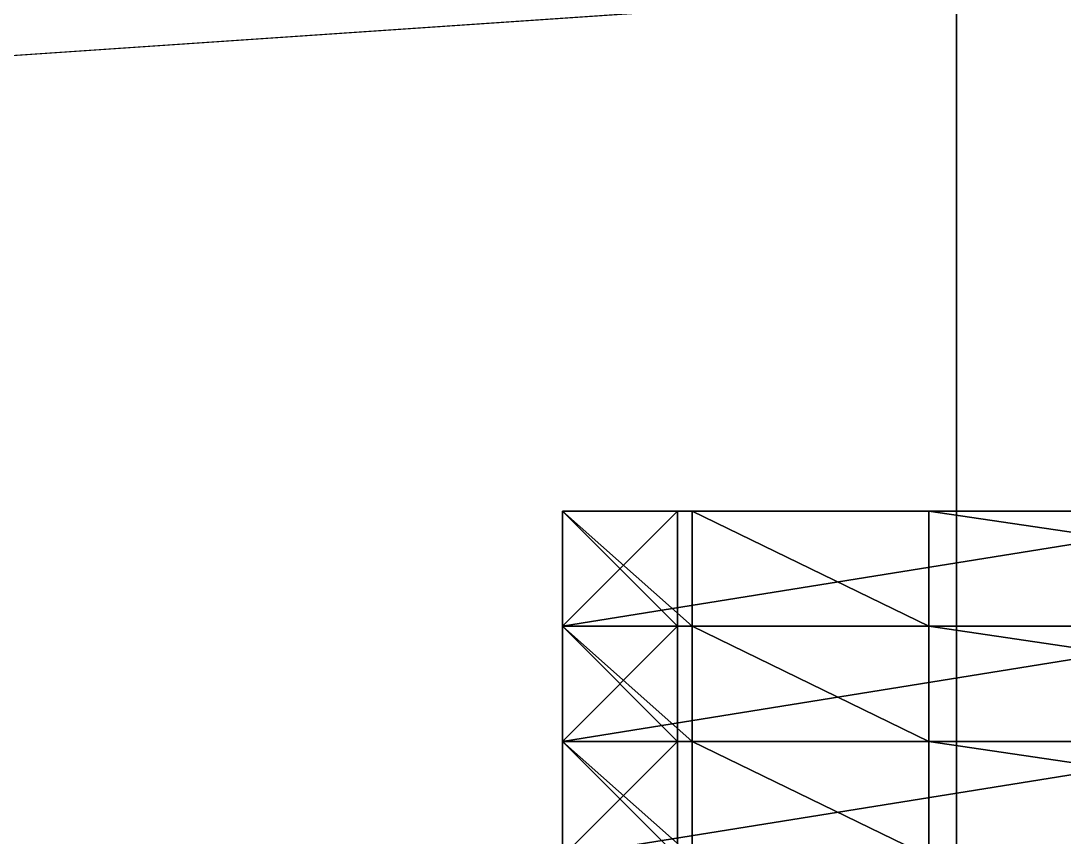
# Model space of a CAD drawing. Header units: millimetres. Extents: x -2 to 845, y -2 to 957.
# Drawn here: x 456.2 to 510.6, y 706 to 748.5 of the extents above; entities that cross this region are included whole.
import ezdxf

# ---------------------------------------------------------------- set-up
doc = ezdxf.new("R2010")
doc.units = ezdxf.units.MM
doc.header["$LTSCALE"] = 25.4

msp = doc.modelspace()

# ---------------------------------------------------------------- linework, layer by layer
for p, q in [((505, 905, 25), (505, 50, 25)), ((505, 905), (505, 50)), ((505, 905, 25), (505, 50, 25)), ((521.772, 723, 195), (484.463, 723, 195)), ((484.463, 723, 195), (484.463, 723, 197.249)), ((484.463, 723, 197.249), (490.463, 723, 197.249)), ((490.463, 723, 200.249), (484.463, 723, 203.947)), ((484.463, 723, 203.947), (484.463, 723, 228.56)), ((491.232, 723, 231.699), (484.463, 723, 228.56)), ((521.772, 723, 195), (484.463, 723, 195)), ((484.463, 723, 195), (484.463, 717, 195)), ((484.463, 723, 195), (484.463, 723, 197.249)), ((484.463, 723, 195), (484.463, 717, 195)), ((484.463, 723, 197.249), (484.463, 717, 197.249)), ((490.463, 723, 200.249), (484.463, 723, 203.947)), ((484.463, 723, 203.947), (484.463, 717, 203.947)), ((484.463, 723, 203.947), (484.463, 723, 228.56)), ((484.463, 723, 203.947), (484.463, 717, 203.947)), ((484.463, 723, 228.56), (484.463, 717, 228.56)), ((484.463, 723, 197.249), (490.463, 723, 197.249)), ((484.463, 723, 197.249), (484.463, 717, 197.249)), ((491.232, 723, 231.699), (484.463, 723, 228.56)), ((484.463, 723, 228.56), (484.463, 717, 228.56)), ((490.463, 723, 197.249), (490.463, 723, 200.249)), ((490.463, 723, 197.249), (490.463, 723, 200.249)), ((490.463, 723, 197.249), (490.463, 717, 197.249)), ((490.463, 723, 200.249), (490.463, 717, 200.249)), ((490.463, 723, 200.249), (490.463, 717, 200.249)), ((490.463, 723, 197.249), (490.463, 717, 197.249)), ((503.559, 723, 255), (491.232, 723, 249.284)), ((491.232, 723, 249.284), (491.232, 723, 231.699)), ((503.559, 723, 255), (491.232, 723, 249.284)), ((491.232, 723, 249.284), (491.232, 717, 249.284)), ((491.232, 723, 231.699), (491.232, 717, 231.699)), ((491.232, 723, 249.284), (491.232, 723, 231.699)), ((491.232, 723, 231.699), (491.232, 717, 231.699)), ((491.232, 723, 249.284), (491.232, 717, 249.284)), ((503.559, 723, 255), (544.216, 723, 255)), ((503.559, 723, 255), (503.559, 717, 255)), ((503.559, 723, 255), (544.216, 723, 255)), ((503.559, 723, 255), (503.559, 717, 255)), ((521.772, 717, 195), (484.463, 717, 195)), ((491.232, 717, 231.699), (484.463, 717, 228.56)), ((484.463, 717, 203.947), (484.463, 717, 228.56)), ((490.463, 717, 200.249), (484.463, 717, 203.947)), ((484.463, 717, 197.249), (490.463, 717, 197.249)), ((484.463, 717, 195), (484.463, 717, 197.249)), ((521.772, 717, 195), (484.463, 717, 195)), ((521.772, 717, 195), (484.463, 717, 195)), ((484.463, 717, 195), (484.463, 711, 195)), ((484.463, 717, 195), (484.463, 717, 197.249)), ((484.463, 717, 195), (484.463, 711, 195)), ((484.463, 717, 197.249), (484.463, 711, 197.249)), ((484.463, 717, 195), (484.463, 717, 197.249)), ((490.463, 717, 200.249), (484.463, 717, 203.947)), ((484.463, 717, 203.947), (484.463, 717, 228.56)), ((490.463, 717, 200.249), (484.463, 717, 203.947)), ((484.463, 717, 203.947), (484.463, 711, 203.947)), ((484.463, 717, 197.249), (490.463, 717, 197.249)), ((484.463, 717, 197.249), (484.463, 711, 197.249)), ((484.463, 717, 203.947), (484.463, 717, 228.56)), ((484.463, 717, 203.947), (484.463, 711, 203.947)), ((484.463, 717, 228.56), (484.463, 711, 228.56)), ((484.463, 717, 197.249), (490.463, 717, 197.249)), ((491.232, 717, 231.699), (484.463, 717, 228.56)), ((484.463, 717, 228.56), (484.463, 711, 228.56)), ((491.232, 717, 231.699), (484.463, 717, 228.56)), ((490.463, 717, 197.249), (490.463, 717, 200.249)), ((490.463, 717, 197.249), (490.463, 717, 200.249)), ((490.463, 717, 197.249), (490.463, 717, 200.249)), ((490.463, 717, 197.249), (490.463, 711, 197.249)), ((490.463, 717, 200.249), (490.463, 711, 200.249)), ((490.463, 717, 200.249), (490.463, 711, 200.249)), ((490.463, 717, 197.249), (490.463, 711, 197.249)), ((503.559, 717, 255), (491.232, 717, 249.284)), ((491.232, 717, 249.284), (491.232, 717, 231.699)), ((503.559, 717, 255), (491.232, 717, 249.284)), ((491.232, 717, 249.284), (491.232, 711, 249.284)), ((503.559, 717, 255), (491.232, 717, 249.284)), ((491.232, 717, 231.699), (491.232, 711, 231.699)), ((491.232, 717, 249.284), (491.232, 717, 231.699)), ((491.232, 717, 249.284), (491.232, 717, 231.699)), ((491.232, 717, 231.699), (491.232, 711, 231.699)), ((491.232, 717, 249.284), (491.232, 711, 249.284)), ((503.559, 717, 255), (544.216, 717, 255)), ((503.559, 717, 255), (544.216, 717, 255)), ((503.559, 717, 255), (503.559, 711, 255)), ((503.559, 717, 255), (503.559, 711, 255)), ((503.559, 717, 255), (544.216, 717, 255)), ((521.772, 711, 195), (484.463, 711, 195)), ((484.463, 711, 195), (484.463, 711, 197.249)), ((491.232, 711, 231.699), (484.463, 711, 228.56)), ((484.463, 711, 203.947), (484.463, 711, 228.56)), ((490.463, 711, 200.249), (484.463, 711, 203.947)), ((484.463, 711, 197.249), (490.463, 711, 197.249)), ((484.463, 711, 195), (484.463, 711, 197.249)), ((521.772, 711, 195), (484.463, 711, 195)), ((484.463, 711, 195), (484.463, 711, 197.249)), ((484.463, 711, 195), (484.463, 705, 195)), ((484.463, 711, 197.249), (484.463, 705, 197.249)), ((521.772, 711, 195), (484.463, 711, 195)), ((484.463, 711, 195), (484.463, 705, 195)), ((490.463, 711, 200.249), (484.463, 711, 203.947)), ((484.463, 711, 197.249), (490.463, 711, 197.249)), ((484.463, 711, 197.249), (490.463, 711, 197.249)), ((484.463, 711, 197.249), (484.463, 705, 197.249)), ((490.463, 711, 200.249), (484.463, 711, 203.947)), ((484.463, 711, 203.947), (484.463, 705, 203.947)), ((484.463, 711, 203.947), (484.463, 711, 228.56)), ((484.463, 711, 203.947), (484.463, 705, 203.947)), ((484.463, 711, 228.56), (484.463, 705, 228.56)), ((484.463, 711, 203.947), (484.463, 711, 228.56)), ((491.232, 711, 231.699), (484.463, 711, 228.56)), ((491.232, 711, 231.699), (484.463, 711, 228.56)), ((484.463, 711, 228.56), (484.463, 705, 228.56)), ((490.463, 711, 197.249), (490.463, 711, 200.249)), ((490.463, 711, 197.249), (490.463, 711, 200.249)), ((490.463, 711, 197.249), (490.463, 705, 197.249)), ((490.463, 711, 197.249), (490.463, 711, 200.249)), ((490.463, 711, 197.249), (490.463, 705, 197.249)), ((490.463, 711, 200.249), (490.463, 705, 200.249)), ((490.463, 711, 200.249), (490.463, 705, 200.249)), ((503.559, 711, 255), (491.232, 711, 249.284)), ((491.232, 711, 249.284), (491.232, 711, 231.699)), ((503.559, 711, 255), (491.232, 711, 249.284)), ((503.559, 711, 255), (491.232, 711, 249.284)), ((491.232, 711, 249.284), (491.232, 705, 249.284)), ((491.232, 711, 249.284), (491.232, 711, 231.699)), ((491.232, 711, 231.699), (491.232, 705, 231.699)), ((491.232, 711, 249.284), (491.232, 705, 249.284)), ((491.232, 711, 231.699), (491.232, 705, 231.699)), ((491.232, 711, 249.284), (491.232, 711, 231.699)), ((503.559, 711, 255), (544.216, 711, 255)), ((503.559, 711, 255), (544.216, 711, 255)), ((503.559, 711, 255), (544.216, 711, 255)), ((503.559, 711, 255), (503.559, 705, 255)), ((503.559, 711, 255), (503.559, 705, 255))]:
    msp.add_line(p, q)

# ---------------------------------------------------------------- meshes
mesh = msp.add_polyface()
corners = [(0, -2, -2), (545, 50, -2), (0, 957, -2), (670, -2, -2), (590, 50, -2), (670, 50, -2), (670, 0, -2), (670, 955, -2), (845, 957, -2), (545, 905, -2), (590, 905, -2), (670, 905, -2), (845, 955, -2)]
mesh.append_faces([[corners[k] for k in face] for face in [(5, 3, 6), (7, 10, 11), (8, 7, 12)]], dxfattribs={"vtx0": -1})
mesh.append_faces([[corners[k] for k in face] for face in [(0, 1, 2), (1, 3, 4), (4, 3, 5), (2, 7, 8), (9, 2, 1)]], dxfattribs={"vtx0": -1, "vtx1": -1})
mesh.append_faces([[corners[k] for k in face] for face in [(7, 2, 9)]], dxfattribs={"vtx0": -1, "vtx1": -1, "vtx2": -1})
mesh.append_faces([[corners[k] for k in face] for face in [(1, 0, 3), (7, 9, 10)]], dxfattribs={"vtx0": -1, "vtx2": -1})
mesh = msp.add_polyface()
corners = [(590, -2, 25), (130, 35, 25), (130, -2, 25), (505, 50, 25), (545, 50, 25), (505, 905, 25), (590, 50, 25), (100, 920, 25), (100, 905, 25), (130, 920, 25), (130, 955, 25), (590, 955, 25), (545, 905, 25), (590, 905, 25), (100, 50, 25), (100, 35, 25)]
mesh.append_faces([[corners[k] for k in face] for face in [(0, 1, 2), (4, 0, 6), (5, 7, 8), (11, 12, 13), (1, 14, 15)]], dxfattribs={"vtx0": -1})
mesh.append_faces([[corners[k] for k in face] for face in [(3, 4, 5), (7, 5, 9), (9, 5, 10), (10, 5, 11), (12, 5, 4), (14, 1, 3)]], dxfattribs={"vtx0": -1, "vtx1": -1})
mesh.append_faces([[corners[k] for k in face] for face in [(1, 0, 3), (3, 0, 4), (11, 5, 12)]], dxfattribs={"vtx0": -1, "vtx1": -1, "vtx2": -1})
mesh = msp.add_polyface()
corners = [(505, 905, 25), (505, 50), (505, 50, 25), (505, 905)]
mesh.append_faces([[corners[k] for k in face] for face in [(0, 1, 2), (1, 0, 3)]], dxfattribs={"vtx0": -1})
mesh = msp.add_polyface()
corners = [(651, 760, 85), (195, 729, 85), (195, 760, 85), (195, 120, 85), (650, 120, 85), (651, 120, 85)]
mesh.append_faces([[corners[k] for k in face] for face in [(0, 1, 2), (4, 0, 5)]], dxfattribs={"vtx0": -1})
mesh.append_faces([[corners[k] for k in face] for face in [(1, 0, 3), (3, 0, 4)]], dxfattribs={"vtx0": -1, "vtx1": -1})
mesh = msp.add_polyface()
corners = [(484.463, 723, 197.249), (521.772, 723, 195), (484.463, 723, 195), (538.286, 723, 195), (554.541, 723, 195), (490.463, 723, 197.249), (570.796, 723, 200.678), (490.463, 723, 200.249), (484.463, 723, 203.947), (570.796, 723, 213.901), (484.463, 723, 228.56), (554.541, 723, 217.847), (554.541, 723, 241.847), (491.232, 723, 231.699), (491.232, 723, 249.284), (544.216, 723, 255), (503.559, 723, 255)]
mesh.append_faces([[corners[k] for k in face] for face in [(0, 1, 2), (15, 14, 16)]], dxfattribs={"vtx0": -1})
mesh.append_faces([[corners[k] for k in face] for face in [(1, 0, 3), (3, 0, 4), (4, 5, 6), (6, 8, 9), (9, 10, 11), (11, 10, 12), (12, 14, 15)]], dxfattribs={"vtx0": -1, "vtx1": -1})
mesh.append_faces([[corners[k] for k in face] for face in [(4, 0, 5), (6, 5, 7), (6, 7, 8), (9, 8, 10), (12, 10, 13), (12, 13, 14)]], dxfattribs={"vtx0": -1, "vtx2": -1})
mesh = msp.add_polyface()
corners = [(521.772, 723, 195), (484.463, 717, 195), (484.463, 723, 195), (521.772, 717, 195)]
mesh.append_faces([[corners[k] for k in face] for face in [(0, 1, 2), (1, 0, 3)]], dxfattribs={"vtx0": -1})
mesh = msp.add_polyface()
corners = [(484.463, 723, 197.249), (484.463, 717, 195), (484.463, 717, 197.249), (484.463, 723, 195)]
mesh.append_faces([[corners[k] for k in face] for face in [(0, 1, 2), (1, 0, 3)]], dxfattribs={"vtx0": -1})
mesh = msp.add_polyface()
corners = [(490.463, 723, 200.249), (484.463, 717, 203.947), (484.463, 723, 203.947), (490.463, 717, 200.249)]
mesh.append_faces([[corners[k] for k in face] for face in [(0, 1, 2), (1, 0, 3)]], dxfattribs={"vtx0": -1})
mesh = msp.add_polyface()
corners = [(484.463, 723, 228.56), (484.463, 717, 203.947), (484.463, 717, 228.56), (484.463, 723, 203.947)]
mesh.append_faces([[corners[k] for k in face] for face in [(0, 1, 2), (1, 0, 3)]], dxfattribs={"vtx0": -1})
mesh = msp.add_polyface()
corners = [(490.463, 717, 197.249), (484.463, 723, 197.249), (484.463, 717, 197.249), (490.463, 723, 197.249)]
mesh.append_faces([[corners[k] for k in face] for face in [(0, 1, 2), (1, 0, 3)]], dxfattribs={"vtx0": -1})
mesh = msp.add_polyface()
corners = [(491.232, 717, 231.699), (484.463, 723, 228.56), (484.463, 717, 228.56), (491.232, 723, 231.699)]
mesh.append_faces([[corners[k] for k in face] for face in [(0, 1, 2), (1, 0, 3)]], dxfattribs={"vtx0": -1})
mesh = msp.add_polyface()
corners = [(490.463, 723, 200.249), (490.463, 717, 197.249), (490.463, 717, 200.249), (490.463, 723, 197.249)]
mesh.append_faces([[corners[k] for k in face] for face in [(0, 1, 2), (1, 0, 3)]], dxfattribs={"vtx0": -1})
mesh = msp.add_polyface()
corners = [(503.559, 717, 255), (491.232, 723, 249.284), (491.232, 717, 249.284), (503.559, 723, 255)]
mesh.append_faces([[corners[k] for k in face] for face in [(0, 1, 2), (1, 0, 3)]], dxfattribs={"vtx0": -1})
mesh = msp.add_polyface()
corners = [(491.232, 723, 249.284), (491.232, 717, 231.699), (491.232, 717, 249.284), (491.232, 723, 231.699)]
mesh.append_faces([[corners[k] for k in face] for face in [(0, 1, 2), (1, 0, 3)]], dxfattribs={"vtx0": -1})
mesh = msp.add_polyface()
corners = [(544.216, 717, 255), (503.559, 723, 255), (503.559, 717, 255), (544.216, 723, 255)]
mesh.append_faces([[corners[k] for k in face] for face in [(0, 1, 2), (1, 0, 3)]], dxfattribs={"vtx0": -1})
mesh = msp.add_polyface()
corners = [(570.796, 717, 200.678), (538.286, 717, 195), (554.541, 717, 195), (521.772, 717, 195), (484.463, 717, 195), (490.463, 717, 197.249), (490.463, 717, 200.249), (484.463, 717, 203.947), (570.796, 717, 213.901), (484.463, 717, 228.56), (554.541, 717, 217.847), (554.541, 717, 241.847), (491.232, 717, 231.699), (491.232, 717, 249.284), (544.216, 717, 255), (503.559, 717, 255), (484.463, 717, 197.249)]
mesh.append_faces([[corners[k] for k in face] for face in [(0, 1, 2), (13, 14, 15)]], dxfattribs={"vtx0": -1})
mesh.append_faces([[corners[k] for k in face] for face in [(1, 0, 3), (3, 0, 4), (5, 0, 6), (6, 0, 7), (7, 8, 9), (9, 11, 12), (12, 11, 13)]], dxfattribs={"vtx0": -1, "vtx1": -1})
mesh.append_faces([[corners[k] for k in face] for face in [(4, 0, 5)]], dxfattribs={"vtx0": -1, "vtx1": -1, "vtx2": -1})
mesh.append_faces([[corners[k] for k in face] for face in [(7, 0, 8), (9, 8, 10), (9, 10, 11), (13, 11, 14)]], dxfattribs={"vtx0": -1, "vtx2": -1})
mesh.append_faces([[corners[k] for k in face] for face in [(16, 4, 5)]], dxfattribs={"vtx1": -1})
mesh = msp.add_polyface()
corners = [(521.772, 717, 195), (484.463, 711, 195), (484.463, 717, 195), (521.772, 711, 195)]
mesh.append_faces([[corners[k] for k in face] for face in [(0, 1, 2), (1, 0, 3)]], dxfattribs={"vtx0": -1})
mesh = msp.add_polyface()
corners = [(484.463, 717, 197.249), (484.463, 711, 195), (484.463, 711, 197.249), (484.463, 717, 195)]
mesh.append_faces([[corners[k] for k in face] for face in [(0, 1, 2), (1, 0, 3)]], dxfattribs={"vtx0": -1})
mesh = msp.add_polyface()
corners = [(490.463, 717, 200.249), (484.463, 711, 203.947), (484.463, 717, 203.947), (490.463, 711, 200.249)]
mesh.append_faces([[corners[k] for k in face] for face in [(0, 1, 2), (1, 0, 3)]], dxfattribs={"vtx0": -1})
mesh = msp.add_polyface()
corners = [(490.463, 711, 197.249), (484.463, 717, 197.249), (484.463, 711, 197.249), (490.463, 717, 197.249)]
mesh.append_faces([[corners[k] for k in face] for face in [(0, 1, 2), (1, 0, 3)]], dxfattribs={"vtx0": -1})
mesh = msp.add_polyface()
corners = [(484.463, 717, 228.56), (484.463, 711, 203.947), (484.463, 711, 228.56), (484.463, 717, 203.947)]
mesh.append_faces([[corners[k] for k in face] for face in [(0, 1, 2), (1, 0, 3)]], dxfattribs={"vtx0": -1})
mesh = msp.add_polyface()
corners = [(491.232, 711, 231.699), (484.463, 717, 228.56), (484.463, 711, 228.56), (491.232, 717, 231.699)]
mesh.append_faces([[corners[k] for k in face] for face in [(0, 1, 2), (1, 0, 3)]], dxfattribs={"vtx0": -1})
mesh = msp.add_polyface()
corners = [(490.463, 717, 200.249), (490.463, 711, 197.249), (490.463, 711, 200.249), (490.463, 717, 197.249)]
mesh.append_faces([[corners[k] for k in face] for face in [(0, 1, 2), (1, 0, 3)]], dxfattribs={"vtx0": -1})
mesh = msp.add_polyface()
corners = [(503.559, 711, 255), (491.232, 717, 249.284), (491.232, 711, 249.284), (503.559, 717, 255)]
mesh.append_faces([[corners[k] for k in face] for face in [(0, 1, 2), (1, 0, 3)]], dxfattribs={"vtx0": -1})
mesh = msp.add_polyface()
corners = [(491.232, 717, 249.284), (491.232, 711, 231.699), (491.232, 711, 249.284), (491.232, 717, 231.699)]
mesh.append_faces([[corners[k] for k in face] for face in [(0, 1, 2), (1, 0, 3)]], dxfattribs={"vtx0": -1})
mesh = msp.add_polyface()
corners = [(544.216, 711, 255), (503.559, 717, 255), (503.559, 711, 255), (544.216, 717, 255)]
mesh.append_faces([[corners[k] for k in face] for face in [(0, 1, 2), (1, 0, 3)]], dxfattribs={"vtx0": -1})
mesh = msp.add_polyface()
corners = [(570.796, 711, 200.678), (538.286, 711, 195), (554.541, 711, 195), (521.772, 711, 195), (484.463, 711, 195), (490.463, 711, 197.249), (490.463, 711, 200.249), (484.463, 711, 203.947), (570.796, 711, 213.901), (484.463, 711, 228.56), (554.541, 711, 217.847), (554.541, 711, 241.847), (491.232, 711, 231.699), (491.232, 711, 249.284), (544.216, 711, 255), (503.559, 711, 255), (484.463, 711, 197.249)]
mesh.append_faces([[corners[k] for k in face] for face in [(0, 1, 2), (13, 14, 15)]], dxfattribs={"vtx0": -1})
mesh.append_faces([[corners[k] for k in face] for face in [(1, 0, 3), (3, 0, 4), (5, 0, 6), (6, 0, 7), (7, 8, 9), (9, 11, 12), (12, 11, 13)]], dxfattribs={"vtx0": -1, "vtx1": -1})
mesh.append_faces([[corners[k] for k in face] for face in [(4, 0, 5)]], dxfattribs={"vtx0": -1, "vtx1": -1, "vtx2": -1})
mesh.append_faces([[corners[k] for k in face] for face in [(7, 0, 8), (9, 8, 10), (9, 10, 11), (13, 11, 14)]], dxfattribs={"vtx0": -1, "vtx2": -1})
mesh.append_faces([[corners[k] for k in face] for face in [(16, 4, 5)]], dxfattribs={"vtx1": -1})
mesh = msp.add_polyface()
corners = [(484.463, 711, 197.249), (484.463, 705, 195), (484.463, 705, 197.249), (484.463, 711, 195)]
mesh.append_faces([[corners[k] for k in face] for face in [(0, 1, 2), (1, 0, 3)]], dxfattribs={"vtx0": -1})
mesh = msp.add_polyface()
corners = [(521.772, 711, 195), (484.463, 705, 195), (484.463, 711, 195), (521.772, 705, 195)]
mesh.append_faces([[corners[k] for k in face] for face in [(0, 1, 2), (1, 0, 3)]], dxfattribs={"vtx0": -1})
mesh = msp.add_polyface()
corners = [(490.463, 705, 197.249), (484.463, 711, 197.249), (484.463, 705, 197.249), (490.463, 711, 197.249)]
mesh.append_faces([[corners[k] for k in face] for face in [(0, 1, 2), (1, 0, 3)]], dxfattribs={"vtx0": -1})
mesh = msp.add_polyface()
corners = [(490.463, 711, 200.249), (484.463, 705, 203.947), (484.463, 711, 203.947), (490.463, 705, 200.249)]
mesh.append_faces([[corners[k] for k in face] for face in [(0, 1, 2), (1, 0, 3)]], dxfattribs={"vtx0": -1})
mesh = msp.add_polyface()
corners = [(484.463, 711, 228.56), (484.463, 705, 203.947), (484.463, 705, 228.56), (484.463, 711, 203.947)]
mesh.append_faces([[corners[k] for k in face] for face in [(0, 1, 2), (1, 0, 3)]], dxfattribs={"vtx0": -1})
mesh = msp.add_polyface()
corners = [(491.232, 705, 231.699), (484.463, 711, 228.56), (484.463, 705, 228.56), (491.232, 711, 231.699)]
mesh.append_faces([[corners[k] for k in face] for face in [(0, 1, 2), (1, 0, 3)]], dxfattribs={"vtx0": -1})
mesh = msp.add_polyface()
corners = [(490.463, 711, 200.249), (490.463, 705, 197.249), (490.463, 705, 200.249), (490.463, 711, 197.249)]
mesh.append_faces([[corners[k] for k in face] for face in [(0, 1, 2), (1, 0, 3)]], dxfattribs={"vtx0": -1})
mesh = msp.add_polyface()
corners = [(503.559, 705, 255), (491.232, 711, 249.284), (491.232, 705, 249.284), (503.559, 711, 255)]
mesh.append_faces([[corners[k] for k in face] for face in [(0, 1, 2), (1, 0, 3)]], dxfattribs={"vtx0": -1})
mesh = msp.add_polyface()
corners = [(491.232, 711, 249.284), (491.232, 705, 231.699), (491.232, 705, 249.284), (491.232, 711, 231.699)]
mesh.append_faces([[corners[k] for k in face] for face in [(0, 1, 2), (1, 0, 3)]], dxfattribs={"vtx0": -1})
mesh = msp.add_polyface()
corners = [(544.216, 705, 255), (503.559, 711, 255), (503.559, 705, 255), (544.216, 711, 255)]
mesh.append_faces([[corners[k] for k in face] for face in [(0, 1, 2), (1, 0, 3)]], dxfattribs={"vtx0": -1})

doc.saveas('drawing.dxf')
